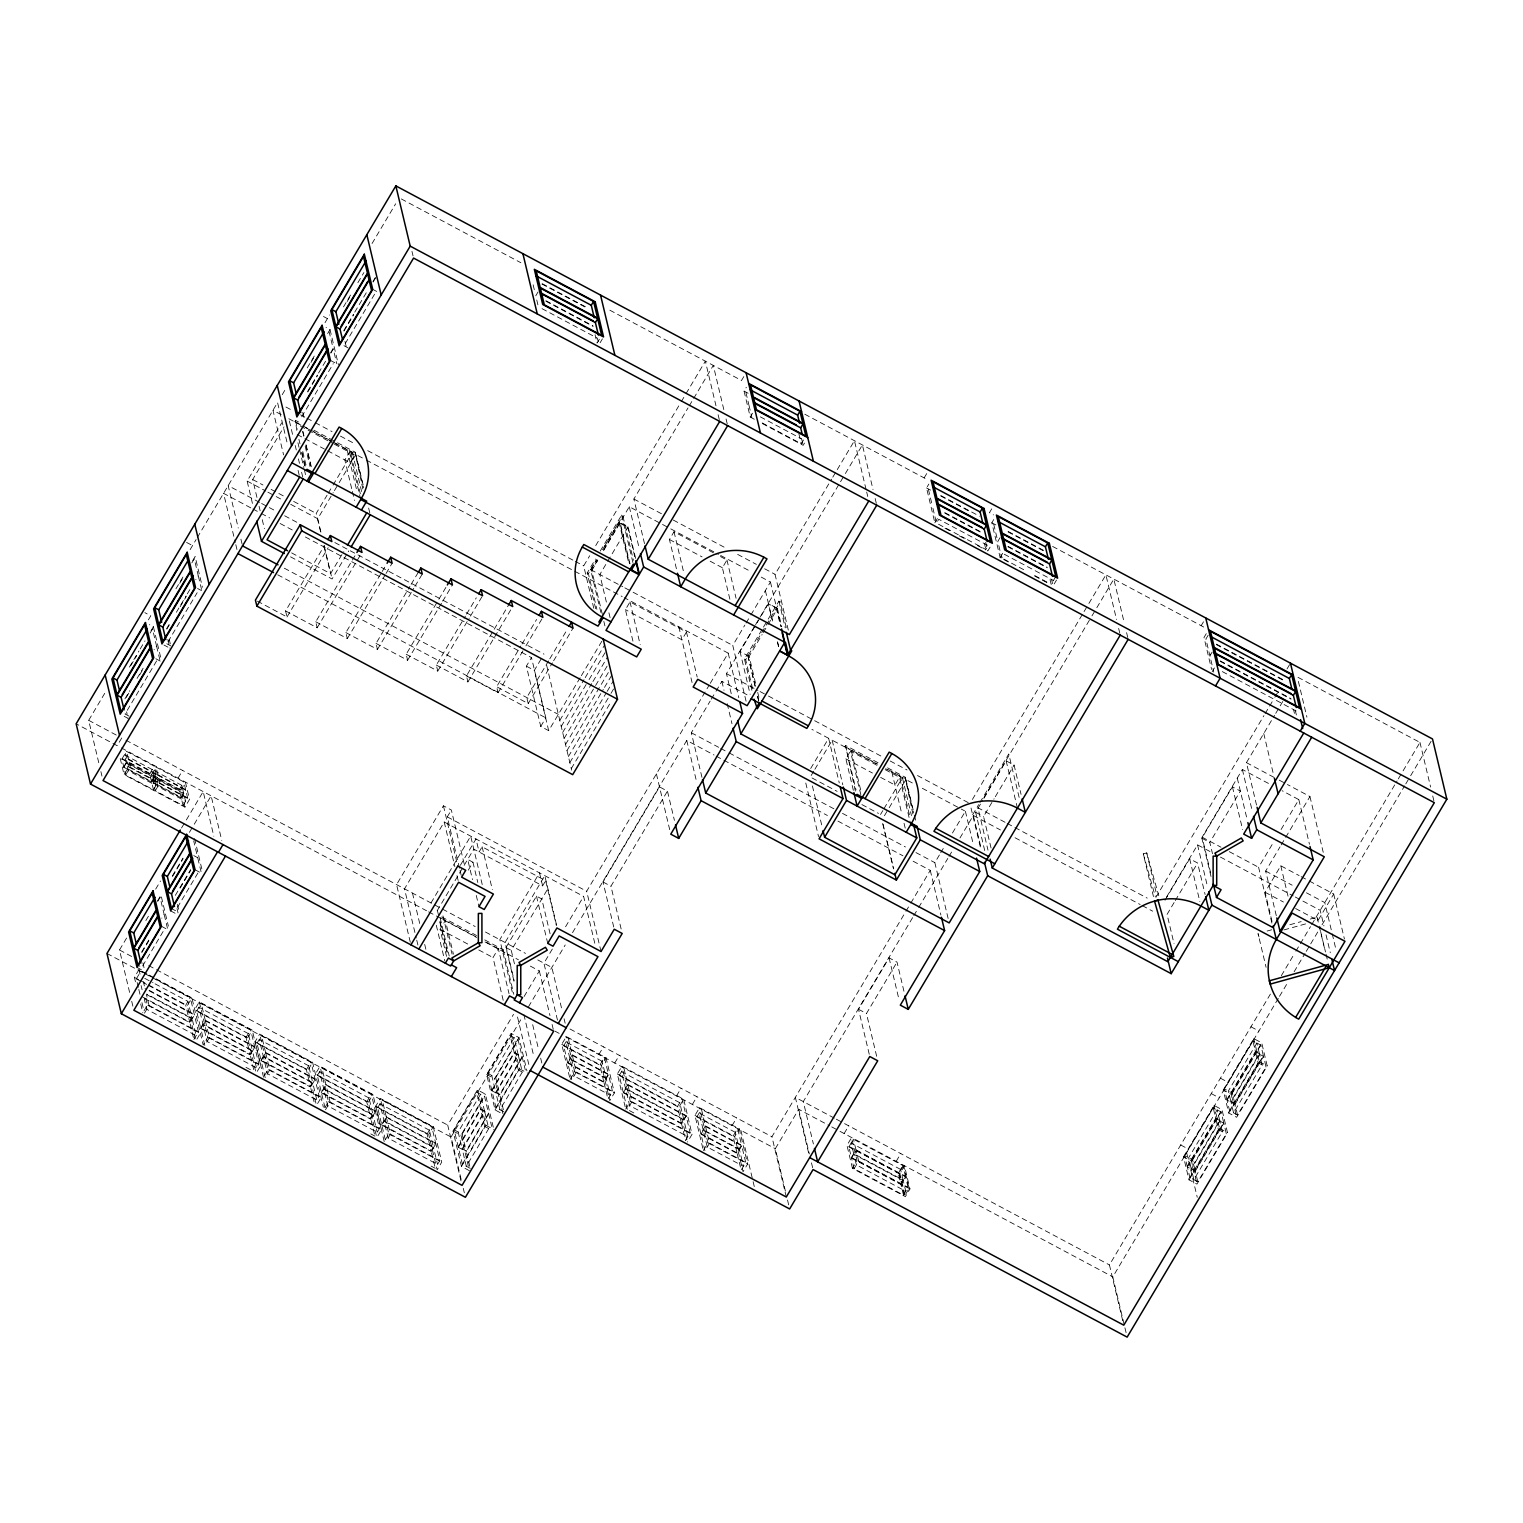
<?xml version="1.0" encoding="UTF-8"?>
<svg xmlns="http://www.w3.org/2000/svg" width="1523" height="1523" viewBox="0 0 1523 1523"><rect width="100%" height="100%" fill="white"/><g stroke="black" fill="none" stroke-linecap="round" stroke-linejoin="round"><path stroke-width="0.75" stroke-dasharray="5 3.75" d="M98.767 762.737L88.677 720.322L106.496 690.357M148.378 619.861L150.777 615.825L144.818 612.646M190.128 549.632L196.105 539.561M197.305 537.543L277.548 402.548L287.638 444.944M282.193 394.704L285.677 388.841M325.027 322.648L329.596 314.956M372.05 243.528L395.656 203.796M129.379 667.131L138.974 650.987M140.192 648.969L144.99 640.897M150.986 630.789L153.385 626.753L149.406 624.639M175.926 588.83L183.122 576.703M192.736 560.559L195.134 556.523L202.445 587.269M307.227 367.9L314.423 355.773M327.635 333.575L330.034 329.539L326.055 327.407M343.494 306.885L350.69 294.777M357.886 282.669L363.883 272.579M130.654 665.818L136.727 655.613M150.073 633.149L152.509 629.056L156.488 645.752L154.051 649.826M179.676 583.328L183.331 577.198M191.822 562.901L194.259 558.827L198.218 575.504L195.801 579.597M310.939 362.474L314.595 356.344M347.13 301.592L350.766 295.462M252.437 503.409L247.126 481.078L281.736 422.861M256.949 497.393L252.685 479.536L284.02 426.84M124.924 698.848L129.779 690.681M137.051 678.42L143.124 668.216M166.654 628.618L169.091 624.525M176.382 612.284L186.092 595.931M187.291 593.894L190.946 587.764M307.646 391.411L317.355 375.077M318.554 373.04L325.846 360.78M330.7 352.613L333.137 348.52L329.158 331.843M343.817 330.529L353.526 314.195M354.745 312.158L366.891 291.731M372.964 281.508L375.381 277.433M126.276 697.401L129.912 691.271M139.621 674.936L143.276 668.806M166.807 629.208L169.224 625.115M180.152 606.744L186.225 596.521M307.779 392.001L317.488 375.667M330.834 353.203L333.27 349.11L336.754 363.711M343.97 331.119L353.679 314.785M373.097 282.098L375.515 278.024M296.776 430.4L295.367 420.291L301.535 423.584M156.622 660.906L125.057 714.02L129.036 716.134M168.025 641.735L197.152 592.714M301.706 416.788L333.27 363.673M345.188 343.646L375.534 292.587M121.764 737.97L117.176 745.68L76.15 723.806M121.897 759.025L126.485 751.334L154.261 766.145L156.088 773.836L151.519 781.546L123.725 766.716L121.897 759.025L149.692 773.855L151.519 781.546M123.725 766.716L128.313 759.006L126.485 751.334M123.858 767.306L128.446 759.596L156.241 774.426L158.068 782.099L153.48 789.809L125.686 774.979L123.858 767.306L151.653 782.137L153.48 789.809M184.949 807.114L180.856 789.98L185.444 782.27L189.518 799.404L184.949 807.114L124.067 774.636L128.655 766.926L125.076 751.943M125.686 774.979L130.274 767.268L128.446 759.596M149.692 773.855L154.261 766.145M151.443 774.807L156.031 767.097L183.826 781.927L185.654 789.599L181.066 797.31L153.271 782.479L151.443 774.807L179.238 789.637L181.066 797.31M151.653 782.137L156.241 774.426M153.271 782.479L157.859 774.769L156.031 767.097M153.423 783.069L158.011 775.359L185.787 790.19L187.615 797.862L183.046 805.572L155.251 790.761L153.423 783.069L181.218 797.9L183.046 805.572M320.477 531.28L316.213 513.422L327.064 495.184M328.264 493.166L331.881 487.074M333.08 485.056L352.365 452.617L334.584 443.136M362.817 488.959L355.03 452.122L336.507 442.241M155.251 790.761L159.839 783.05L158.011 775.359M320.896 532.136L317.717 518.734L333.213 492.633M334.413 490.634L337.992 484.619M339.191 482.601L355.887 454.501L364.283 458.975M178.058 778.158L182.627 770.448M179.238 789.637L183.826 781.927M257.406 601.166L287.009 616.967L285.582 610.932L324.323 545.748M287.009 616.967L328.187 547.69M181.218 797.9L185.787 790.19M291.635 552.906L330.567 573.676L343.817 551.383M181.542 827.998L185.159 821.925M186.358 819.907L203.187 791.579L213.829 836.203M290.55 556.847L332.071 578.987L348.767 550.888M129.607 992.406L119.498 949.99L126.733 937.825M155.67 889.127L160.486 881.017M189.423 832.339L193.04 826.247M194.259 824.21L211.126 795.825L221.768 840.449M285.582 610.932L317.165 627.781L315.737 621.765L355.678 554.543M317.165 627.781L361.96 552.411M145.846 920.558L149.349 914.676M157.478 900.969L160.981 895.105L168.368 926.117M172.461 875.763L182.95 858.153M157.745 901.369L160.105 897.409L164.103 914.238L161.762 918.217M172.48 876.582L183.084 858.725M141.715 951.932L148.778 940.034M175.316 895.391L190.642 869.614M141.848 952.522L148.93 940.624M180.171 888.061L190.775 870.204M535.753 295.824L538.057 291.959M135.452 981.802L134.386 977.366L138.974 969.675L147.122 974.016M163.113 931.543L141.886 967.238L137.927 965.125M197.895 873.022L175.488 910.697L171.528 908.584M138.307 987.323L136.289 978.908L140.877 971.198L147.046 974.492M315.737 621.765L347.32 638.613L345.873 632.597L380.997 573.505M382.197 571.468L385.833 565.357M347.32 638.613L384.843 575.466M386.061 573.429L392.115 563.243M143.981 1010.891L147.426 1005.104L145.827 998.46M144.457 1013.176L149.045 1005.466L146.532 994.938M345.873 632.597L377.457 649.445L376.029 643.41L409.934 586.374M411.134 584.337L418.406 572.115M377.457 649.445L413.78 588.316M414.998 586.279L422.271 574.057M138.802 989.436L140.306 995.737L189.709 1022.104L185.711 1005.275L190.28 997.565L149.121 975.596M195.249 1038.838L187.329 1005.618L191.917 997.908L149.159 975.101M257.254 1071.335L260.7 1065.548L252.247 1030.1L199.323 1001.867L194.735 1009.578L247.678 1037.81L255.597 1071.05M376.029 643.41L407.612 660.259L406.184 654.243L437.653 601.28M438.871 599.243L446.125 587.002M189.709 1022.104L194.297 1014.394L190.28 997.565M193.364 1037.43L189.861 1022.695L194.43 1014.984L145.028 988.617M196.638 1011.101L201.226 1003.39L250.629 1029.757L254.646 1046.587L250.058 1054.297L200.655 1027.93L196.638 1011.101L246.041 1037.468L250.058 1054.297M407.612 660.259L441.518 603.222M442.717 601.185L452.407 584.889M599.377 339.248L597.073 343.094L595.093 334.755M600.138 342.713L602.423 338.848M193.859 1039.524L198.447 1031.813L194.43 1014.984M200.655 1027.93L205.243 1020.239L201.226 1003.39M205.377 1020.829L209.393 1037.658L204.805 1045.368L200.789 1028.52L205.377 1020.829L254.779 1047.177L258.796 1064.006L256.511 1067.87L207.09 1041.504L203.092 1024.674L252.494 1051.041L256.511 1067.87M196.924 1039.124L200.351 1033.355L147.426 1005.104M199.323 1001.867L207.756 1037.296L203.187 1045.006L191.917 997.908M406.184 654.243L437.767 671.091L436.32 665.056L465.391 616.168M466.59 614.131L476.28 597.835M437.767 671.091L469.236 618.129M470.455 616.092L482.563 595.721M246.041 1037.468L250.629 1029.757M247.678 1037.81L252.247 1030.1M436.32 665.056L467.904 681.923L466.476 675.888L508.853 604.593M467.904 681.923L512.718 606.535M263.536 1077.218L255.083 1041.77L259.672 1034.06L312.596 1062.293L323.352 1107.183M253.713 1069.622L250.21 1054.887L254.779 1047.177M256.987 1043.293L261.575 1035.583L310.978 1061.95L314.994 1078.779L310.406 1086.489L261.004 1060.141L256.987 1043.293L306.39 1069.66L310.406 1086.489M261.004 1060.141L265.573 1052.431L261.575 1035.583M265.725 1053.021L269.742 1069.85L265.154 1077.561L261.137 1060.731L265.725 1053.021L315.128 1079.369L319.145 1096.217L316.841 1100.063L267.439 1073.715L263.422 1056.867L312.843 1083.234L316.841 1100.063M264.678 1075.276L268.105 1069.508L259.672 1034.06M466.476 675.888L498.059 692.737L496.631 686.721L520.847 645.98M522.046 643.943L536.572 619.48M498.059 692.737L524.693 647.922M525.911 645.885L542.854 617.367M593.78 608.267L583.69 565.871L589.706 555.743M595.721 545.615L680.058 403.728M681.257 401.691L684.874 395.618M686.073 393.581L705.358 361.16L715.981 405.784M464.115 863.598L451.36 810.027L443.421 805.8L396.57 884.596L410.391 942.623M580.149 677.716L548.68 730.659L540.741 726.433L526.387 666.179L531.489 657.612L303.172 535.81M595.664 608.686L587.174 573.029L595.493 559.036M600.233 551.059L621.612 515.098L622.812 515.745L633.435 560.312M600.843 612.417L590.657 569.659L596.559 559.741L588.392 573.676L596.883 609.333M635.624 558.408L628.123 526.901L618.966 522.008L602.461 549.803L622.812 515.745M597.701 559.893L591.628 570.116L602.594 615.311M603.774 549.67L629.285 506.721L660.43 523.341M644.515 543.654L633.873 499.011L688.015 407.917M689.234 405.88L713.297 365.387L723.92 410.03M591.876 570.306L597.758 560.388M603.527 550.679L620.185 522.656L630.903 567.66M594.789 943.251L583.614 896.4L444.221 822.02L404.509 888.842L416.217 937.94M459.508 868.205L447.286 816.88L451.36 810.027M548.68 730.659L534.326 670.406L542.797 656.166M548.566 660.868L526.768 697.534L528.214 703.569L496.631 686.721M549.784 658.831L566.727 630.313M628.123 526.901L599.815 574.533L606.782 603.793M306.39 1069.66L310.978 1061.95M315.927 1103.242L308.027 1070.003L312.596 1062.293M528.214 703.569L552.43 662.829M553.63 660.792L573.01 628.18M377.951 1135.72L381.397 1129.933L372.945 1094.485L320.02 1066.252L315.432 1073.962L368.357 1102.195L376.809 1137.643M317.336 1075.485L321.924 1067.794L371.326 1094.142L375.324 1110.971L370.755 1118.682L321.353 1092.334L317.336 1075.485L366.738 1101.852L370.755 1118.682M314.062 1101.814L310.54 1087.079L315.128 1079.369M430.99 902.949L470.702 836.146L482.372 885.149M743.814 376.6L741.53 380.464L606.877 308.617M321.353 1092.334L325.922 1084.623L321.924 1067.794M324.989 1107.659L321.486 1092.924L326.074 1085.214L375.477 1111.562L379.494 1128.41L377.19 1132.255L327.788 1105.907L323.771 1089.059L373.192 1115.426L377.19 1132.255M540.741 726.433L545.843 717.866L531.489 657.612M317.603 1103.528L321.048 1097.74L268.105 1069.508M460.346 865.292L475.995 838.964L479.079 851.966L482.144 846.826L545.653 880.713L556.39 925.717M754.323 419.263L750.249 417.074L744.062 391.087L746.346 387.242M437.139 910.811L462.973 867.329M464.153 865.35L473.786 849.149L542.607 885.853L545.653 880.713M581.367 675.679L603.165 639.013M325.027 1107.468L328.454 1101.7L320.02 1066.252M325.503 1109.753L330.072 1102.043L326.074 1085.214M468.284 870.147L472.968 862.246L467.675 859.41L472.511 879.666M632.94 641.145L625.42 609.638L630.008 601.928L686.473 632.064L697.191 677.069M559.798 720.417L584.013 679.677M585.213 677.64L604.593 645.048M676.421 568.745L669.435 539.485L674.023 531.774L716.781 554.6M446.525 956.311L440.09 929.316L445.363 920.425L453.416 954.179M561.226 726.452L587.859 681.619M589.077 679.582L606.021 651.063M562.672 732.468L591.724 683.58M592.942 681.543L607.468 657.098M750.249 417.074L752.533 413.228M564.1 738.503L594.37 687.558M595.588 685.521L608.895 663.114M565.528 744.519L609.124 671.186M566.975 750.553L603.298 689.424M604.498 687.387L611.77 675.165M568.403 756.569L605.945 693.422M607.144 691.385L613.198 681.2M366.738 1101.852L371.326 1094.142M569.849 762.604L609.79 695.364M611.009 693.327L614.645 687.216M368.357 1102.195L372.945 1094.485M571.277 768.62L611.237 701.399M384.215 1141.603L375.781 1106.155L380.35 1098.445L433.293 1126.696L441.727 1162.125L437.158 1169.835L428.705 1134.407L433.293 1126.696M374.411 1134.007L370.889 1119.272L375.477 1111.562M377.685 1107.697L382.254 1099.987L431.675 1126.335L435.673 1143.183L431.104 1150.893L381.683 1124.526L377.685 1107.697L427.087 1134.045L431.104 1150.893M381.683 1124.526L386.271 1116.816L382.254 1099.987M385.338 1139.851L381.835 1125.116L386.423 1117.406L435.825 1143.773L439.823 1160.602L437.539 1164.448L388.137 1138.1L384.12 1121.252L433.522 1147.619L437.539 1164.448M729.879 599.243L722.378 567.736L726.966 560.026L718.818 555.686M503.199 1000.306L493.014 957.548L498.307 948.658L509.025 993.662M686.473 632.064L681.885 639.774L625.42 609.638M385.357 1139.68L388.803 1133.893L380.35 1098.445M388.137 1138.1L390.421 1134.235L386.423 1117.406M762.166 422.918L801.269 443.783L803.573 439.938M484.733 939.881L503.18 949.724L502.476 950.885L486.084 942.147M762.471 423.603L803.173 445.325L805.477 441.461M513.993 981.288L505.96 947.534L536.496 896.133L541.788 898.951L550.374 934.97M514.469 963.85L511.252 950.352L547.899 888.671M427.087 1134.045L431.675 1126.335M434.74 1166.199L431.237 1151.483L435.825 1143.773M460.993 1180.877L447.705 1125.097L513.518 1014.337M524.102 996.518L539.332 970.913L528.9 965.335M552.335 949.038L543.92 963.202L558.275 1023.456M565.566 926.765L583.614 896.4M601.033 951.513L586.679 891.26L709.052 685.331M710.251 683.332L728.203 653.139L624.278 597.682M746.08 701.208L732.772 645.428L744.842 625.115M746.061 623.097L749.678 617.005M750.877 614.968L770.448 582.033L760.072 576.494M788.324 630.122L775.036 574.323L831.596 479.174M832.795 477.156L854.441 440.699L866.149 489.797M469.408 1170.692L461.469 1166.466L453.035 1131.018L477.461 1089.897L485.399 1094.142L493.319 1127.363M519 1037.601L494.575 1078.722L503.009 1114.17L495.07 1109.924L486.637 1074.476L511.062 1033.375L519 1037.601L526.92 1070.84M454.197 1129.895L476.585 1092.2L484.523 1096.446L488.54 1113.275L466.133 1150.969L458.195 1146.724L454.197 1129.895L462.135 1134.121L466.133 1150.969M487.798 1073.353L510.186 1035.678L518.125 1039.904L522.142 1056.753L499.734 1094.428L491.796 1090.201L487.798 1073.353L495.736 1077.599L499.734 1094.428M461.164 1179.449L451.055 1137.034L521.437 1018.64M528.443 1006.836L565.223 944.945M572.515 932.685L686.759 740.445L714.04 755.008M701.97 777.377L691.347 732.753L710.137 701.113M711.317 699.133L714.839 693.212M716.019 691.233L721.883 681.352L749.088 695.878M731.249 693.726L726.471 673.642L754.38 626.676M755.598 624.639L839.325 483.743M840.544 481.706L844.18 475.576M845.398 473.52L862.399 444.944L873.022 489.568M613.731 926.993L603.013 881.988L659.516 786.896L667.455 791.141L674.422 820.383M468.361 1166.256L460.974 1135.244L485.399 1094.142M462.135 1134.121L484.523 1096.446M495.736 1077.599L518.125 1039.904M751.905 690.281L744.461 659.078L762.281 629.113M763.461 627.114L767.021 621.117M768.201 619.138L778.9 601.147L780.1 601.794L787.01 630.769M621.137 928.973L610.951 886.215L667.455 791.141M752.59 688.701L745.68 659.726L780.1 601.794M755.598 683.37L749.164 656.356L762.128 634.52M763.309 632.54L766.85 626.581M768.03 624.601L777.472 608.705L768.315 603.831L772.066 619.575M458.195 1146.724L480.602 1109.049L476.585 1092.2M491.796 1090.201L514.203 1052.507L510.186 1035.678M470.302 1168.388L462.345 1164.162L458.347 1147.314L480.735 1109.639L488.674 1113.865L491.682 1126.487M503.885 1111.866L495.946 1107.621L491.948 1090.792L514.336 1053.097L522.275 1057.343L525.283 1069.965M469.788 1166.294L466.285 1151.559L488.674 1113.865M503.39 1109.753L499.887 1095.018L522.275 1057.343M462.345 1164.162L484.752 1126.468L480.735 1109.639M495.946 1107.621L518.353 1069.927L514.336 1053.097M461.469 1166.466L485.913 1125.345L477.461 1089.897M495.07 1109.924L519.514 1068.803L511.062 1033.375M488.731 1128.581L466.324 1166.275L462.307 1149.446L484.714 1111.752L488.731 1128.581L484.752 1126.468M522.313 1072.059L499.925 1109.734L495.908 1092.905L518.315 1055.211L522.313 1072.059L518.353 1069.927M569.602 1077.256L561.74 1044.302L566.328 1036.592L606.04 1057.781L614.397 1092.924L609.828 1100.634L601.452 1065.491L606.04 1057.781M567.622 1062.521L563.662 1045.844L568.231 1038.134L572.21 1054.811L567.622 1062.521L603.793 1081.825L608.381 1074.115L604.403 1057.438L599.834 1065.129L603.793 1081.825M572.343 1055.401L576.322 1072.097L571.753 1079.807L567.774 1063.111L572.343 1055.401L608.534 1074.705L612.493 1091.401L607.924 1099.111L603.946 1082.415L608.534 1074.705M924.156 477.898L927.583 472.111M570.116 1079.464L574.704 1071.754L566.328 1036.592M934.322 520.599L926.536 487.931L928.84 484.086M598.844 1054.563L603.432 1046.853M934.836 522.789L938.282 517.001M614.721 1063.035L619.309 1055.325M625.172 1106.916L617.329 1073.962L621.917 1066.252L683.675 1099.206L692.051 1134.349L687.463 1142.06M623.212 1092.181L619.233 1075.485L623.821 1067.775L627.8 1084.471L623.212 1092.181L681.447 1123.251L686.016 1115.54L682.037 1098.845L677.468 1106.555L681.447 1123.251M810.693 768.506L828.645 738.312L811.892 729.365M813.739 771.209L810.274 777.016L837.136 791.351M814.881 769.267L832.167 740.197L877.419 764.337M627.933 1085.061L631.912 1101.757L627.324 1109.467L623.345 1092.772L627.933 1085.061L686.169 1116.131L690.147 1132.807L685.559 1140.518L681.581 1123.841L686.169 1116.131M625.706 1109.106L630.294 1101.396L621.917 1066.252M855.336 791.103L845.417 745.356L878.333 762.909M991.72 508.872L989.436 512.718L993.51 514.888M853.356 790.342L845.855 758.835L851.129 749.944L861.314 792.702M1008.283 561.968L1000.135 557.608L991.835 522.77L994.119 518.905M967.352 539.618L985.876 549.498L988.16 545.634L938.758 519.286L936.474 523.131L932.533 506.588M990.064 547.176L987.78 551.021L985.705 542.321M1000.097 537.581L997.812 541.426L1001.753 557.97L1004.038 554.105L1053.459 580.472M676.479 1095.989L681.067 1088.279M1000.135 557.608L1003.562 551.84M686.93 1139.87L679.087 1106.916L683.675 1099.206M692.356 1104.461L696.944 1096.75M702.826 1148.342L694.964 1115.388L699.552 1107.678L739.245 1128.848L747.622 1164.01L743.053 1171.72L734.676 1136.558L739.245 1128.848M700.847 1133.607L696.868 1116.911L701.456 1109.201L705.435 1125.897L700.847 1133.607L737.018 1152.892L741.606 1145.201L737.627 1128.505L733.039 1136.215L737.018 1152.892M880.522 814.5L882.826 810.617M883.987 808.675L902.416 777.663L885.663 768.734M912.867 814.024L905.081 777.187L886.557 767.306M884.406 815.776L888.004 809.741M889.204 807.723L905.938 779.548L914.143 783.926M705.568 1126.487L709.547 1143.164L704.959 1150.874L700.999 1134.197L705.568 1126.487L741.739 1145.791L745.718 1162.468L741.13 1170.178L737.17 1153.482L741.739 1145.791M703.34 1150.531L707.928 1142.821L699.552 1107.678M1055.744 576.608L1051.156 584.318L1049.69 578.131M732.068 1125.63L736.656 1117.92M1054.202 583.937L1056.505 580.073M786.287 1197.002L771.933 1136.748L904.738 913.305M905.957 911.268L909.593 905.138M910.811 903.082L930.267 870.356L911.363 860.286M948.125 918.445L934.836 862.646L939.539 854.746M940.719 852.766L944.241 846.845M952.465 833.005L965.392 811.264L961.28 809.075M972.397 799.461L1082.834 613.655M1084.052 611.599L1087.689 605.488M1088.907 603.432L1105.888 574.856L1116.53 619.48M972.645 814.786L978.661 804.639M979.879 802.621L1008.778 753.961L1019.401 798.528M785.392 1191.1L775.302 1148.704L798.718 1109.296L829.692 1125.821M912.601 917.665L803.287 1101.586L813.396 1143.982M913.819 915.628L917.455 909.498M918.674 907.461L947.82 858.42M949.038 856.364L952.675 850.234M959.966 837.974L973.33 815.49L1000.44 829.959M983.972 797.576L1090.773 617.881M1091.991 615.844L1095.627 609.714M1096.846 607.677L1113.827 579.083L1123.936 621.498M869.252 1054.278L858.515 1009.273L889.07 957.872L897.009 962.117L904.51 993.624M984.715 850.519L975.615 812.273L982.659 800.413M983.839 798.433L1006.151 760.872L1014.09 765.117L1021.057 794.359M876.658 1056.277L866.454 1013.518L897.009 962.117M991.054 848.006L983.553 816.499L994.119 798.718M995.3 796.738L1014.09 765.117M844.142 1133.531L848.73 1125.821M852.461 1168.388L846.959 1145.353L851.547 1137.643L857.03 1160.678L852.461 1168.388L905.385 1196.64L909.973 1188.93L904.491 1165.895L899.903 1173.586L905.385 1196.64M909.973 1188.93L851.395 1157.518L848.863 1146.876L853.451 1139.185L902.853 1165.533L905.385 1176.175L900.816 1183.885L898.284 1173.243L902.853 1165.533M851.395 1157.518L855.983 1149.808L853.451 1139.185M854.079 1168.75L851.547 1158.108L856.116 1150.398L858.667 1161.04L854.079 1168.75L903.482 1195.098L908.07 1187.388L905.538 1176.765L846.959 1145.353M1201.171 625.686L1203.475 621.841M1206.273 633.644L1203.989 637.509L1211.604 669.473M1208.177 635.186L1205.892 639.032L1209.757 655.271L1212.061 651.425M896.209 1161.307L900.778 1153.596M1212.194 652.015L1209.909 655.861L1213.774 672.119M903.482 1195.098L900.95 1184.475L905.538 1176.765M1212.156 671.757L1214.44 667.912M1287.011 668.94L1290.457 663.171M1155.9 897.371L1263.919 715.639M1265.137 713.602L1273.628 699.304M1274.846 697.267L1278.482 691.137M1166.428 897.275L1197.554 844.884L1212.118 852.633M1210.652 872.869L1202.142 837.174L1242.368 769.496L1269.554 784.002M1256.532 805.058L1246.442 762.642L1274.542 715.353M1275.741 713.335L1284.136 699.209M1165 900.283L1189.672 858.782L1197.611 863.008L1205.112 894.515M1210.994 876.467L1201.875 838.221L1232.431 786.82L1240.369 791.065L1209.814 842.447L1212.498 853.699M1174.1 902.549L1167.056 914.409L1174.024 943.67M1175.28 900.569L1197.611 863.008M1271.895 923.09L1258.607 867.291L1273.99 841.419M1281.09 829.483L1298.833 799.632L1282.099 790.704M1276.293 915.685L1265.67 871.061L1280.024 846.883M1281.224 844.884L1309.951 796.529L1287.411 784.516M1272.029 921.491L1265.061 892.231L1280.786 865.787L1299.1 875.573M1122.737 1320.708L1109.429 1264.928L1270.391 994.1M1281.319 975.71L1294.683 953.227M1295.902 951.171L1310.484 926.65M1311.684 924.613L1397.086 780.937M1398.285 778.919L1401.902 772.827M1403.102 770.809L1419.969 742.424L1297.349 676.993M1295.597 908.527L1318.004 920.482L1333.71 894.039L1309.285 880.998M1183.523 1156.814L1214.059 1105.412L1221.998 1109.658L1227.5 1132.693L1196.945 1184.094L1189.006 1179.849L1183.523 1156.814L1191.462 1161.059L1196.945 1184.094M1223.236 1090.011L1253.772 1038.61L1261.71 1042.855L1267.212 1065.891L1236.657 1117.273L1228.718 1113.046L1223.236 1090.011L1231.174 1094.237L1236.657 1117.273M1184.685 1155.69L1213.184 1107.735L1221.122 1111.961L1223.654 1122.603L1195.155 1170.559L1187.217 1166.332L1184.685 1155.69L1192.623 1159.936L1195.155 1170.559M1224.397 1088.888L1252.896 1040.913L1260.835 1045.159L1263.367 1055.782L1234.867 1103.756L1226.929 1099.511L1224.397 1088.888L1232.335 1093.114L1234.867 1103.756M1126.087 1332.663L1112.799 1276.864L1278.33 998.346M1279.529 996.309L1288.039 982.011M1294.112 971.807L1305.04 953.417M1306.239 951.38L1320.822 926.86M1322.021 924.823L1404.568 785.925M1405.786 783.888L1409.422 777.758M1410.641 775.721L1432.496 738.941M1187.217 1166.332L1215.716 1118.358L1213.184 1107.735M1226.929 1099.511L1255.428 1051.555L1252.896 1040.913M1187.35 1166.923L1215.868 1118.948L1223.807 1123.193L1226.339 1133.816L1197.82 1181.791L1189.882 1177.546L1187.35 1166.923L1195.288 1171.149L1197.82 1181.791M1227.062 1100.101L1255.58 1052.146L1263.519 1056.372L1266.051 1067.014L1237.533 1114.969L1229.594 1110.743L1227.062 1100.101L1235.001 1104.346L1237.533 1114.969M1191.462 1161.059L1221.998 1109.658M1231.174 1094.237L1261.71 1042.855M1192.623 1159.936L1221.122 1111.961M1232.335 1093.114L1260.835 1045.159M1189.882 1177.546L1218.4 1129.59L1215.868 1118.948M1229.594 1110.743L1258.112 1062.768L1255.58 1052.146M1189.006 1179.849L1219.561 1128.467L1214.059 1105.412M1228.718 1113.046L1259.254 1061.645L1253.772 1038.61M1195.288 1171.149L1223.807 1123.193M1235.001 1104.346L1263.519 1056.372M1153.463 896.609L1143.278 853.851L1146.724 852.899L1158.756 895.695M1267.117 931.048L1271.667 929.791M1289.829 924.747L1301.175 921.605M1310.256 919.073L1317.071 917.189L1318.004 920.482M1283.946 929.925L1306.639 923.623M401.311 198.942L520.847 262.718M804.791 414.218L928.211 480.069M1052.621 546.433L1205.302 627.895M926.536 487.931L930.61 490.101M940.795 495.527L979.479 516.183M991.835 522.77L995.89 524.94M1008.112 531.451L1044.759 551.002M744.062 391.087L748.136 393.258M940.795 496.06L971.674 512.528M1008.15 531.984L1043.141 550.66M542.34 283.735L588.506 308.369M541.883 284.001L586.945 308.046M1216.382 644.115L1284.555 680.476M1216.306 644.591L1284.974 681.219M944.736 512.585L981.783 532.365M1007.959 546.319L1047.082 567.203M944.869 513.194L981.935 532.955M1008.112 546.909L1047.215 567.793M545.862 300.697L592.961 325.827M545.995 301.287L593.113 326.417M1220.17 660.83L1290.933 698.581M1220.304 661.42L1291.066 699.171M760.339 416.864L801.517 438.833M542.017 308.655L597.321 338.144L598.463 342.428M1222.303 671.586L1297.234 711.565M938.53 524.236L965.296 538.514M1003.809 559.074L1026.464 571.144M1034.688 575.542L1047.043 582.129M945.021 528.214L951.133 531.47M959.281 535.81L965.392 539.085M977.595 545.596L985.743 549.936M1034.745 576.075L1046.948 582.605M372.716 289.351L376.695 291.464M1246.442 762.642L1277.169 779.053M1279.225 780.138L1285.374 783.412M323.466 316.479L327.426 318.612M633.873 499.011L662.943 514.527M673.318 520.066L725.215 547.747M737.665 554.391L756.36 564.367M764.66 568.783L775.036 574.323M343.97 345.702L347.929 347.815M662.505 524.445L668.73 527.777M670.805 528.881L718.551 554.353M720.626 555.457L749.697 570.954M669.435 539.485L702.027 556.866M710.156 561.206L722.378 567.736M1301.137 876.658L1307.248 879.913M330.472 360.437L336.412 363.616M776.406 607.829L768.449 603.603L739.95 651.558L749.164 656.356M1202.142 837.174L1220.97 847.207M1229.328 851.681L1258.607 867.291M1265.67 871.061L1292.17 885.187M1306.429 892.802L1324.782 902.587L1331.692 931.6M1201.875 838.221L1209.814 842.447M1220.418 857.068L1293.179 895.886M1295.254 896.99L1320.194 910.297L1323.925 925.927M1265.061 892.231L1283.394 902.016M285.924 407.022L292.226 410.372M300.602 414.846L304.79 417.093M306.904 418.216L313.186 421.566M315.28 422.69L332.052 431.637M340.448 436.111L355.126 443.935M367.709 450.656L573.2 560.274M575.294 561.397L583.69 565.871M590.657 569.659L622.755 586.717M624.83 587.84L631.055 591.152M633.13 592.257L732.772 645.428M587.174 573.029L588.392 573.676M744.461 659.078L745.68 659.726M313.871 430.171L334.451 441.156M294.662 421.471L300.831 424.765M302.887 425.869L354.326 453.302M281.184 414.656L272.96 410.258L283.583 454.882M288.837 418.73L303.401 426.497M305.476 427.601L311.72 430.933M313.795 432.037L332.509 442.032M366.377 460.098L622.184 596.578M300.374 426.078L332.357 443.136M334.394 444.221L354.745 455.072L350.157 462.783L326.474 450.142M297.232 434.55L324.418 449.057M726.471 673.642L757.959 690.433M760.053 691.556L766.355 694.926M768.449 696.049L812.54 719.56M814.634 720.684L881.798 756.512M890.194 761.005L907.004 769.953M917.493 775.55L969.961 803.554M1005.085 822.287L977.918 807.78L988.008 850.196M1007.179 823.41L1147.2 898.113M975.615 812.273L983.553 816.499M844.713 746.517L877.705 764.127M887.928 769.572L904.376 778.348M922.348 788.305L959.243 807.99M1015.041 837.745L1140.156 904.51M1142.231 905.614L1152.664 911.173M877.02 765.308L850.424 751.125L861.161 796.129M885.187 769.667L899.503 777.301L910.221 822.306M845.855 758.835L872.432 773.018M880.618 777.377L894.934 785.011L900.207 776.121L909.859 816.633M252.685 479.536L262.946 484.999M271.132 489.378L283.43 495.946M293.672 501.41L316.213 513.422M861.923 804.582L878.466 813.396M247.126 481.078L265.821 491.053M267.896 492.157L274.121 495.489M276.196 496.593L282.421 499.906M290.722 504.341L317.717 518.734M1250.954 1026.788L1258.893 1031.033M259.538 502.362L228.164 485.628L238.254 528.024M261.632 503.485L276.272 511.29M284.63 515.764L299.269 523.569M334.832 542.55L543.997 654.148M691.347 732.753L718.628 747.298M720.722 748.421L727.023 751.791M729.117 752.895L834.09 808.903M842.486 813.377L905.462 846.978M915.951 852.575L934.836 862.646M250.8 507.863L223.576 493.338L235.265 542.435M252.894 508.987L259.177 512.337M261.271 513.46L269.666 517.934M280.137 523.512L292.702 530.213M716.153 756.131L827.408 815.49M837.897 821.087L902.968 855.812M1255.428 1051.555L1263.367 1055.782M526.387 666.179L534.326 670.406M1259.254 1061.645L1267.212 1065.891M1258.112 1062.768L1266.051 1067.014M284.325 568.193L558.351 714.401M277.738 574.818L545.843 717.866M1220.418 1078.189L1228.357 1082.434M186.567 542.416L192.526 545.596M1211.261 1093.609L1219.2 1097.836M1215.716 1118.358L1223.654 1122.603M1219.561 1128.467L1227.5 1132.693M1218.4 1129.59L1226.339 1133.816M197.552 588.487L201.512 590.6M1180.706 1144.991L1188.644 1149.237M858.515 1009.273L866.454 1013.518M166.807 643.772L170.785 645.904M163.951 645.029L167.911 647.142M603.013 881.988L610.951 886.215M155.803 658.736L161.762 661.896M447.286 816.88L586.679 891.26M124.182 716.324L128.16 718.437L126.58 711.85M88.677 720.322L119.689 736.885M125.952 740.216L475.214 926.555M485.456 932.019L525.53 953.398M537.79 959.928L551.859 967.448L561.949 1009.844M834.28 1118.11L795.349 1097.36L808.656 1153.139M836.336 1119.215L842.543 1122.527M844.599 1123.631L1109.429 1264.928M505.96 947.534L511.252 950.352M441.708 916.922L476.528 935.503M475.899 936.721L438.948 916.998L436.815 908.032M121.364 747.926L426.554 910.754M428.648 911.858L476.68 937.483M485.037 941.937L518.448 959.776M831.767 1126.925L837.955 1130.237M840.011 1131.342L1112.799 1276.864M128.313 759.006L156.088 773.836M157.859 774.769L185.654 789.599M855.983 1149.808L905.385 1176.175M180.856 789.98L119.993 757.502L124.067 774.636M848.863 1146.876L898.284 1173.243M440.09 929.316L468.589 944.507M478.774 949.952L493.014 957.548M130.274 767.268L158.068 782.099M159.839 783.05L187.615 797.862M128.655 766.926L189.518 799.404M858.667 1161.04L908.07 1187.388M851.547 1158.108L900.95 1184.475M570.002 1029.015L771.933 1136.748M555.019 1031.185L559.15 1033.375M565.414 1036.725L775.302 1148.704M561.74 1044.302L601.452 1065.491M617.329 1073.962L679.087 1106.916M694.964 1115.388L734.676 1136.558M563.662 1045.844L599.834 1065.129M619.233 1075.485L677.468 1106.555M696.868 1116.911L733.039 1136.215M572.21 1054.811L608.381 1074.115M627.8 1084.471L686.016 1115.54M705.435 1125.897L741.606 1145.201M193.745 855.583L197.704 857.716L193.707 840.867M567.774 1063.111L603.946 1082.415M623.345 1092.772L681.581 1123.841M700.999 1134.197L737.17 1153.482M576.322 1072.097L612.493 1091.401M631.912 1101.757L690.147 1132.807M709.547 1143.164L745.718 1162.468M574.704 1071.754L614.397 1092.924M630.294 1101.396L692.051 1134.349M707.928 1142.821L747.622 1164.01M195.077 869.785L201.036 872.946M629.399 1110.572L635.643 1113.903M514.203 1052.507L522.142 1056.753M519.514 1068.803L527.453 1073.049M486.637 1074.476L494.575 1078.722M170.652 910.887L176.592 914.067M491.948 1090.792L499.887 1095.018M161.476 926.308L167.435 929.487M480.602 1109.049L488.54 1113.275M485.913 1125.345L493.852 1129.59M119.498 949.99L132.044 956.691M148.759 965.601L447.705 1125.097M453.035 1131.018L460.974 1135.244M137.051 967.429L143.01 970.608M106.972 953.474L142.648 972.493M144.742 973.616L451.055 1137.034M144.761 978.356L153.004 982.735M155.06 983.839L187.995 1001.411L192.012 1018.24L146.722 994.081M458.347 1147.314L466.285 1151.559M134.386 977.366L138.46 979.556M140.497 980.641L146.608 983.896M148.645 984.981L187.329 1005.618M255.083 1041.77L308.027 1070.003M375.781 1106.155L428.705 1134.407M136.289 978.908L146.589 984.391M148.645 985.495L185.711 1005.275M149.007 990.236L194.297 1014.394M205.243 1020.239L254.646 1046.587M265.573 1052.431L314.994 1078.779M325.922 1084.623L375.324 1110.971M386.271 1116.816L435.673 1143.183M146.855 994.671L192.145 1018.83L196.162 1035.678L146.741 1009.311L144.247 998.783M144.571 998.536L189.861 1022.695M200.789 1028.52L250.21 1054.887M261.137 1060.731L310.54 1087.079M321.486 1092.924L370.889 1119.272M381.835 1125.116L431.237 1151.483M149.045 1005.466L198.447 1031.813M209.393 1037.658L258.796 1064.006M269.742 1069.85L319.145 1096.217M330.072 1102.043L379.494 1128.41M390.421 1134.235L439.823 1160.602M207.756 1037.296L260.7 1065.548M328.454 1101.7L381.397 1129.933M388.803 1133.893L441.727 1162.125M245.984 1067.337L252.152 1070.631M370.793 1133.912L374.905 1136.12M431.123 1166.104L435.254 1168.312M1258.969 936.854L1258.036 933.561L1266.089 967.314M1143.278 853.851L1155.31 896.647M1419.969 742.424L1430.611 787.048M1432.724 795.977L1434.323 802.678M1298.396 681.447L1306.905 717.162M1295.216 710.099L1296.854 716.952M1293.484 709.318L1294.455 713.392M1333.71 894.039L1344.428 939.044M1309.951 796.529L1323.24 852.328M1332.225 933.846L1335.938 949.457M1298.833 799.632L1309.456 844.256M1326.038 934.855L1330.302 952.713M1320.669 931.733L1325.505 951.989M1326.038 954.236L1327.656 960.975M1317.071 917.189L1318.69 923.947M1319.223 926.193L1325.124 950.942M1263.747 733.534L1273.837 775.93M1280.786 865.787L1288.287 897.294M1242.368 769.496L1252.458 811.892M1237.266 778.063L1247.337 820.326M1232.431 786.82L1242.616 829.578M1197.554 844.884L1207.663 887.281M1189.672 858.782L1199.857 901.54M1126.601 632.654L1128.181 639.336M1118.644 628.409L1120.243 635.11M1146.724 852.899L1156.909 895.657M1051.517 579.33L1052.545 583.671M1186.607 1152.664L1197.249 1197.287M993.738 524.293L997.679 540.836M984.391 543.292L985.876 549.498M1006.151 760.872L1017.421 808.123M928.44 489.473L932.381 505.998M973.33 815.49L981.307 848.977M971.027 808.009L980.603 848.197M965.392 811.264L973.368 844.732M875.154 498.497L876.753 505.198M866.682 492.024L867.748 496.498M930.267 870.356L940.89 914.999M905.938 779.548L913.914 813.015M914.447 815.262L916.046 821.944M905.081 777.187L913.572 812.844M902.416 777.663L911.458 815.605M891.831 772.028L901.902 814.272M904.034 823.277L905.652 830.016M801.631 438.833L803.173 445.325M798.871 433.693L801.269 443.783M883.073 824.267L893.715 868.91M882.655 823.429L893.278 868.053M845.417 745.356L856.04 789.923M889.07 957.872L898.722 998.384M832.167 740.197L842.809 784.821M828.645 738.312L839.268 782.936M745.965 392.629L748.84 404.737M748.992 405.327L751.867 417.435M778.9 601.147L785.259 627.895M777.472 608.705L781.756 626.715M770.448 582.033L781.09 626.676M776.254 608.058L780.557 626.067M726.052 418.958L727.651 425.64M812.406 785.944L822.496 828.341M765.365 590.6L772.751 621.593M777.568 641.849L778.653 646.361M777.434 642.078L778.5 646.59M718.114 414.713L719.713 421.414M805.781 783.031L818.536 836.584M726.966 560.026L736.066 598.272M757.731 692.356L759.349 699.114M747.945 655.709L755.446 687.216M757.597 696.22L759.196 702.96L757.54 696.316M747.888 655.804L755.389 687.311M740.007 651.482L750.135 694.317M728.203 653.139L738.826 697.762M721.883 681.352L724.015 690.281M727.194 703.664L731.992 723.749M674.023 531.774L683.675 572.286M798.718 1109.296L809.341 1153.939M811.473 1162.849L813.073 1169.55M678.801 626.772L692.07 682.532M686.759 740.445L696.868 782.86M629.285 506.721L639.393 549.118M634.767 556.695L627.8 527.434L619.861 523.189L629.513 563.7M787.524 1200.029L789.123 1206.73M621.612 515.098L633.282 564.138M618.966 522.008L628.618 562.52M630.008 601.928L640.193 644.686M656.413 773.912L669.701 829.654M740.882 1130.352L752.59 1179.43M753.124 1181.677L755.237 1190.586M533.126 284.801L534.63 291.045M536.762 299.993L538.247 306.256M608.914 612.798L611.066 621.803M603.85 621.441L604.917 625.896M546.662 665.304L571.658 770.181M411.972 251.39L413.038 255.845M556.485 924.689L544.796 875.687L505.103 942.49L514.127 980.431M542.607 885.853L539.504 872.85L499.811 939.672L512.566 993.243M536.496 896.133L547.747 943.384M564.081 1018.773L565.147 1023.228M539.332 970.913L549.974 1015.555M552.087 1024.465L553.687 1031.166M532.688 1024.693L538.533 1049.252M540.665 1058.161L542.264 1064.863M523.855 1014.546L533.964 1056.943M482.144 846.826L492.329 889.584M503.18 949.724L513.803 994.291M517.515 1017.002L529.204 1066.1M472.968 862.246L477.803 882.502M344.959 341.323L346.54 347.929M476.261 895.429L478.945 906.68M460.041 870.452L461.64 877.134M330.034 329.539L338.411 364.682M443.421 805.8L457.776 866.054M444.221 822.02L454.863 866.663M456.976 875.592L458.575 882.274M355.887 454.501L363.864 487.969M368.642 508.054L370.241 514.755M355.03 452.122L363.521 487.779M352.365 452.617L361.922 492.786M360.342 493.833L350.157 451.075L344.864 459.965L351.832 489.226M349.452 452.255L360.17 497.26M347.073 449.799L357.124 492.043M352.384 491.472L354.516 500.477M442.965 915.894L452.084 954.14M440.185 918.045L449.209 955.949M440.014 921.453L447.971 954.883M439.823 922.062L447.857 955.816M436.301 925.28L444.811 960.975M302.715 412.428L304.276 419.015M302.887 431.333L303.953 435.845M306.104 444.849L311.454 467.352M302.677 431.637L303.762 436.149M305.895 445.154L310.73 465.41M412.466 893.068L419.91 924.309M424.689 944.393L426.821 953.322M305.209 446.334L310.026 466.571M295.367 420.291L297.48 429.219M302.791 451.493L306.504 467.104M298.908 439.309L299.974 443.764M302.087 452.674L305.285 466.057M324.094 545.52L332.071 578.987M324.19 546.909L330.567 573.676M301.516 452.54L304.733 466.057M416.75 940.167L418.349 946.849M297.937 442.774L299.003 447.286M299.555 449.532L303.839 467.542M304.372 469.788L305.971 476.547M289.37 420.957L293.082 436.587M295.215 445.497L296.281 449.97M298.413 458.899L299.479 463.354M301.592 472.282L303.191 478.983M298.07 470.398L299.669 477.099M463.278 1188.359L464.344 1192.833M259.081 506.321L260.128 510.776M262.261 519.705L264.393 528.633M240.92 539.18L242.519 545.881M235.798 544.663L237.931 553.591M198.371 576.094L201.836 590.696M169.281 639.641L170.29 643.81M167.816 639.413L169.91 648.208M153.385 626.753L161.229 659.706M156.622 646.342L160.105 660.944M194.582 838.564L201.969 869.576M197.857 858.306L201.36 873.022M177.449 904.415L178.953 910.716M177.011 908.489L178.058 912.905M164.256 914.828L167.758 929.563M100.899 771.647L101.965 776.121M142.876 962.803L144.457 969.447M143.39 981.726L144.38 985.933M138.974 969.675L140.021 974.092M141.087 985.571L142.096 989.779M141.944 1002.648L143.962 1011.063M140.725 1003.962L142.838 1012.814M131.72 1001.315L133.32 1008.017M480.564 1094.333L458.156 1132.008L462.173 1148.856L484.561 1111.162L480.564 1094.333M514.165 1037.791L491.758 1075.485L495.775 1092.315L518.163 1054.62L514.165 1037.791M903.596 1165.419L899.027 1173.129L904.51 1196.164L909.079 1188.454L903.596 1165.419M1217.163 1109.848L1188.644 1157.804L1191.176 1168.446L1219.695 1120.471L1217.163 1109.848M1256.875 1043.027L1228.357 1091.001L1230.889 1101.624L1259.407 1053.669L1256.875 1043.027M1219.828 1121.061L1191.329 1169.036L1193.861 1179.659L1222.36 1131.703L1219.828 1121.061M1259.54 1054.259L1231.041 1102.214L1233.573 1112.856L1262.072 1064.882L1259.54 1054.259M152.224 769.572L124.448 754.742L126.276 762.433L154.051 777.263L152.224 769.572M181.789 785.354L153.994 770.524L155.822 778.196L183.617 793.026L181.789 785.354M900.569 1169.397L851.167 1143.031L853.699 1153.673L903.101 1180.02L900.569 1169.397M154.204 777.853L126.409 763.023L128.237 770.695L156.031 785.525L154.204 777.853M183.75 793.616L155.974 778.786L157.802 786.477L185.578 801.288L183.75 793.616M903.234 1180.611L853.832 1154.263L856.364 1164.886L905.766 1191.253L903.234 1180.611M602.118 1061.284L565.947 1041.979L569.926 1058.675L606.097 1077.979L602.118 1061.284M679.753 1102.709L621.517 1071.64L625.496 1088.336L683.732 1119.386L679.753 1102.709M735.342 1132.351L699.171 1113.066L703.131 1129.742L739.321 1149.046L735.342 1132.351M606.23 1078.57L570.059 1059.266L574.038 1075.942L610.209 1095.246L606.23 1078.57M683.865 1119.976L625.648 1088.926L629.627 1105.603L687.844 1136.672L683.865 1119.976M739.455 1149.637L703.283 1130.333L707.262 1147.028L743.433 1166.332L739.455 1149.637M248.344 1033.603L198.942 1007.255L202.94 1024.084L252.342 1050.451L248.344 1033.603M308.693 1065.795L259.272 1039.447L263.289 1056.277L312.691 1082.644L308.693 1065.795M369.023 1098.007L319.621 1071.64L323.637 1088.469L373.04 1114.836L369.023 1098.007M429.372 1130.199L379.969 1103.832L383.986 1120.661L433.389 1147.028L429.372 1130.199"/><path stroke-width="1.5" d="M530.271 1070.574L789.656 1208.957L813.073 1169.55L1127.153 1337.118L1446.85 799.194L1432.496 738.941L395.847 185.882L76.15 723.806L90.504 784.059L553.687 1031.166L462.059 1185.351L133.853 1010.244L225.48 856.078M113.007 677.925L144.571 624.83L148.55 641.507L116.985 694.621L113.007 677.925L116.966 680.058L119.46 690.471M154.756 607.696L186.301 554.581L190.28 571.277L158.716 624.373L154.756 607.696L158.716 609.809L161.705 622.317M289.656 380.712L321.22 327.597L325.199 344.293L293.634 397.389L289.656 380.712L293.615 382.825L296.109 393.258M331.9 309.607L363.464 256.511L367.443 273.188L335.879 326.303L331.9 309.607L335.879 311.72L338.848 324.247M116.966 680.058L147.312 628.98M158.716 609.809L187.843 560.788M293.615 382.825L323.961 331.767M335.879 311.72L366.224 260.661M117.119 695.211L148.683 642.097L152.662 658.793L121.098 711.888L117.119 695.211L121.098 697.325L124.067 709.851M158.868 624.963L190.432 571.867L194.392 588.544L162.847 641.659L158.868 624.963L162.828 627.095L165.817 639.603M293.768 397.979L325.332 344.883L329.311 361.56L297.747 414.675L293.768 397.979L297.747 400.092L300.716 412.619M336.012 326.893L367.576 273.778L371.555 290.474L339.991 343.57L336.012 326.893L339.991 329.006L342.485 339.439M122.164 694.697L150.092 647.713M163.913 624.449L191.822 577.484M298.813 397.465L326.741 350.48M341.057 326.379L367.766 281.431M121.098 697.325L151.443 646.266M162.828 627.095L193.174 576.018M297.747 400.092L328.092 349.034M339.991 329.006L369.118 279.985M90.504 784.059L410.201 246.136L395.847 185.882M284.325 553.515L261.48 541.331L299.669 477.099M306.332 470.512L307.037 469.331L366.7 501.162L361.427 510.053M303.191 478.983L267.039 539.789L287.542 550.736M307.056 481.04L339.115 427.068L341.761 428.496A53.724 51.306 -13.4 0 1 361.408 498.326L356.135 507.216M308.484 481.801L313.072 474.091L291.902 462.802M314.975 473.558L341.761 428.496M569.145 626.239L571.582 622.165L573.01 628.18L541.426 611.332L542.854 617.367L511.271 600.519L512.718 606.535L481.135 589.687L482.563 595.721L450.979 578.854L452.407 584.889L420.824 568.041L422.271 574.057L390.688 557.209L392.115 563.243L360.532 546.395L361.96 552.411L330.377 535.563L331.824 541.579L300.221 524.731L255.426 600.119L256.873 606.135L572.705 774.655L617.519 699.266L603.165 639.013M256.873 606.135L301.668 530.766L300.221 524.731M327.959 539.637L330.377 535.563M347.434 545.31L366.719 512.87M180.342 830.035L106.972 953.474L121.326 1013.728L465.41 1197.287L622.203 933.466L614.264 929.239L601.033 951.513L556.923 927.964L547.747 943.384L553.039 946.221L559.15 935.941L597.968 956.653L558.275 1023.456M351.147 546.871L370.241 514.755M129.76 930.858L152.167 893.163L156.165 910.012L133.777 947.687L129.76 930.858L133.738 932.971L136.232 943.499M163.361 874.335L185.768 836.641L189.766 853.47L167.378 891.164L163.361 874.335L167.34 876.448L169.834 886.957M356.896 552.506L360.532 546.395M133.738 932.971L154.946 897.275M167.34 876.448L188.547 840.734M133.91 948.277L156.317 910.602L160.315 927.431L137.927 965.125L133.91 948.277L137.889 950.409L140.897 963.031M167.511 891.755L189.918 854.06L193.916 870.909L171.528 908.584L167.511 891.755L171.49 893.868L174.498 906.49M138.917 947.82L157.783 916.085M172.518 891.298L191.384 859.562M137.889 950.409L157.916 916.675M171.49 893.868L192.698 858.172M387.051 563.32L390.688 557.209M121.326 1013.728L217.542 851.833M218.436 852.309L223.005 844.599M418.406 572.115L420.824 568.041M594.256 317.793L591.286 305.285L593.57 301.421L536.229 270.827L540.208 287.523L597.549 318.117L593.57 301.421M598.387 335.079L595.398 322.552L597.682 318.707L540.341 288.114L544.32 304.79L601.661 335.384L597.682 318.707M447.343 584.965L450.979 578.854M478.698 593.761L481.135 589.687M508.853 604.593L511.271 600.519M539.009 615.406L541.426 611.332M611.066 621.803L601.909 616.91A53.724 51.306 -13.4 0 1 582.281 547.062L583.804 544.492L639.374 574.152L636.157 560.654M603.127 617.557L598.044 626.124L360.704 499.506M719.713 421.414L631.131 570.459L639.07 574.685M410.924 944.85L457.776 866.054L465.714 870.28L461.64 877.134L493.395 894.077L484.238 909.498L478.945 906.68L485.056 896.4L458.575 882.274L418.863 949.096M640.46 553.591L643.639 566.975L605.983 630.37L641.259 649.198L636.69 656.908L287.314 470.512M868.795 500.953L789.39 634.577L648.227 559.265L727.651 425.64M445.344 963.202L448.39 958.062L453.683 960.899L480.145 945.707L478.355 942.775L478.355 913.457L481.915 913.381L481.934 942.699L478.355 942.775L451.912 957.967L453.683 960.899L450.637 966.039L103.031 780.576L413.571 258.072L1434.323 802.678L1123.784 1325.181L809.703 1157.613M451.341 976.567L456.633 967.676L451.341 964.859M799.575 423.204L797.652 415.132L799.956 411.267L750.534 384.919L753.428 397.027L802.83 423.375L799.956 411.267M802.126 433.884L800.679 427.83L802.983 423.965L753.561 397.617L756.455 409.725L805.857 436.073L802.983 423.965M735.133 605.64L763.899 557.247L766.983 558.884L733.629 614.987M504.284 1004.799L509.558 995.928L514.85 998.745M519.457 1002.743L522.503 997.603L517.211 994.786L517.211 965.468L520.771 965.392L547.233 950.2L545.443 947.287L518.981 962.479L520.771 965.392L520.771 994.709L517.211 994.786L514.165 999.926L566.213 1027.701M739.892 702.217L742.558 713.392L670.767 834.166L678.706 838.392L701.113 800.698L697.915 787.315M976.548 858.134L979.746 871.518L949.191 922.9L705.701 793.007L736.237 741.606L733.058 728.222M861.694 798.376L740.825 733.896L759.196 702.96M876.753 505.198L787.524 655.328L782.156 632.826M779.586 651.082L788.743 655.975A53.724 51.306 -13.4 0 1 808.37 725.824L806.847 728.394L751.201 698.829M982.602 522.313L980.146 511.975L982.43 508.111L933.028 481.763L936.969 498.288L986.371 524.654L982.43 508.111M987.171 541.503L984.22 529.09L986.523 525.245L937.102 498.878L941.043 515.421L990.464 541.788L986.523 525.245M840.334 787.391L843 798.566L819.069 838.811L896.381 880.066L920.292 839.801L917.113 826.418M913.572 824.533L916.77 837.917L894.877 874.754L824.628 837.269L846.521 800.432L843.323 787.048M856.402 795.558L857.087 794.378L916.751 826.208L916.065 827.389M865.045 798.623L891.831 753.542L889.185 752.134L857.106 806.086L853.889 792.588M1048.376 559.208L1045.425 546.795L1047.729 542.949L998.307 516.583L1002.248 533.126L1051.67 559.493L1047.729 542.949M1052.469 576.341L1049.518 563.929L1051.803 560.083L1002.401 533.716L1006.341 550.26L1055.744 576.608L1051.803 560.083M906.185 832.262L911.458 823.391A53.724 51.306 -13.4 0 0 891.831 753.542M1022.142 798.871L1025.36 812.368L1017.421 808.123A61.263 58.483 -13.4 0 0 935.807 828.341L933.942 831.291L994.805 863.769M941.423 917.227L944.622 930.61L900.321 1005.142L908.26 1009.368L987.685 875.744L984.486 862.361M1120.243 635.11L984.315 863.808L910.773 824.571M1309.989 846.483L1313.188 859.886L1272.961 927.545L1216.496 897.428L1221.084 889.718L1213.146 885.472L1216.706 885.396L1216.706 856.097L1214.916 853.166L1241.378 837.974L1243.149 840.905L1216.706 856.097L1213.127 856.154L1213.146 885.472L1167.836 961.717L992.273 868.034L1128.181 639.336M1215.525 685.94L1220.113 678.23L1205.759 617.976M1291.771 688.643L1289.353 678.477L1291.637 674.632L1210.48 631.322L1214.345 647.561L1295.521 690.871L1291.637 674.632M1296.263 707.51L1293.37 695.326L1295.654 691.461L1214.478 648.17L1218.362 664.409L1299.519 707.7L1295.654 691.461M1300.223 731.135L1304.811 723.425L1290.457 663.171M1303.764 733.001L1243.682 834.09L1251.62 838.316L1256.722 829.749L1253.524 816.366M987.685 875.744L1171.187 973.654L1211.908 905.138L1208.729 891.736M1339.136 962.841L1280.024 931.314L1324.306 856.783L1260.797 822.896L1311.703 737.246M1295.673 1017.383A61.263 58.483 -13.4 0 1 1276.331 939.501L1292.037 913.039L1344.98 941.29L1298.719 1019.134L1295.616 1017.478L1326.171 966.077M748.631 383.377L801.574 411.629M1208.577 629.799L1293.274 674.975M932.799 486.713L980.146 511.975M998.079 521.532L1045.425 546.795M750.306 389.869L797.652 415.132M535.982 275.777L591.286 305.285M1212.346 637.395L1289.353 678.477M755.256 403.081L796.434 425.031M755.389 403.671L800.679 427.83M938.796 504.341L982.03 527.415M1002.02 538.076L1047.31 562.234M936.873 503.846L984.22 529.09M1002.172 538.666L1049.518 563.929M541.998 293.558L593.209 320.877M542.15 294.148L595.398 322.552M1214.136 652.529L1291.142 693.612M1214.269 653.12L1293.37 695.326M754.837 409.363L807.761 437.615M1216.725 664.047L1301.423 709.242M410.201 246.136L1446.85 799.194M1256.722 829.749L1313.188 859.886M643.639 566.975L784.802 642.287L747.127 705.682L697.724 679.315L693.155 687.025L742.558 713.392M634.501 564.786L633.282 564.138L598.863 622.05L600.062 622.698M779.719 650.854L787.658 655.099L781.623 628.904M582.281 547.062L628.694 571.848M1211.908 905.138L1334.548 970.551L1331.883 959.395M761.938 701.037L808.37 725.824M935.712 828.284L988.655 856.535M1172.158 954.426L1119.215 926.193L1117.444 929.182L1178.326 961.66M736.237 741.606L843 798.566M846.521 800.432L916.77 837.917M920.292 839.801L979.746 871.518M301.668 530.766L617.519 699.266M242.519 545.881L278.043 564.843M237.931 553.591L273.531 572.591M701.113 800.698L944.622 930.61M542.797 1067.09L786.287 1197.002L869.785 1056.524L877.724 1060.77L817.642 1161.84L814.462 1148.456M1300.566 719.618L1302.698 728.546M1274.37 778.158L1278.102 793.788M1257.065 807.285L1260.797 822.896M1276.826 917.931L1280.024 931.314M1273.095 925.984L1276.312 939.501M1247.87 822.572L1251.62 838.316M1213.317 884.025L1216.496 897.428M1205.645 896.761L1208.862 910.278L1200.924 906.033A61.263 58.483 -13.4 0 0 1119.31 926.231M1167.475 958.043L1171.187 973.654M990.14 859.124L992.273 868.034M799.042 400.987L813.396 461.241M894.782 873.364L896.381 880.066M905.043 995.871L908.26 1009.368M746.099 372.754L760.453 433.008M786.325 632.35L790.57 650.188L791.789 650.835L757.369 708.747L754.018 699.19M785.525 642.459L788.191 653.71M823.029 830.587L824.628 837.269M737.627 720.512L740.825 733.896M677.488 573.238L680.705 586.755L685.274 579.045A57.684 55.075 -13.4 0 1 763.899 557.247M600.538 295.081L614.892 355.335M702.503 779.605L705.701 793.007M645.048 545.881L648.227 559.265M635.852 561.187L638.537 572.439M675.489 824.895L678.706 838.392M522.903 253.656L537.257 313.909M366.834 234.713L381.188 294.967M277.243 385.452L291.597 445.706M256.702 521.247L261.48 541.331M194.773 524.217L209.127 584.47M105.163 674.975L119.517 735.228M145.447 622.526L111.845 679.049L120.222 714.192L153.823 657.669L145.447 622.526M187.196 552.278L153.595 608.819L161.952 643.962L195.553 587.421L187.196 552.278M322.095 325.294L288.494 381.835L296.871 416.978L330.472 360.437L322.095 325.294M364.34 254.208L330.738 310.73L339.115 345.873L372.716 289.351L364.34 254.208M153.042 890.86L128.598 931.981L137.051 967.429L161.476 926.308L153.042 890.86M186.644 834.337L162.2 875.439L170.652 910.887L195.077 869.785L186.644 834.337M1157.994 900.169L1154.548 901.121L1170.368 957.434L1173.814 956.482L1157.994 900.169M1328.342 964.44L1269.306 980.812L1270.22 984.105L1329.255 967.733L1328.342 964.44M984.048 508.473L931.124 480.221L939.424 515.079L992.368 543.311L984.048 508.473M1049.347 543.292L996.404 515.06L1004.704 549.898L1057.647 578.15L1049.347 543.292M595.188 301.782L534.326 269.304L542.702 304.448L603.565 336.926L595.188 301.782"/></g></svg>
